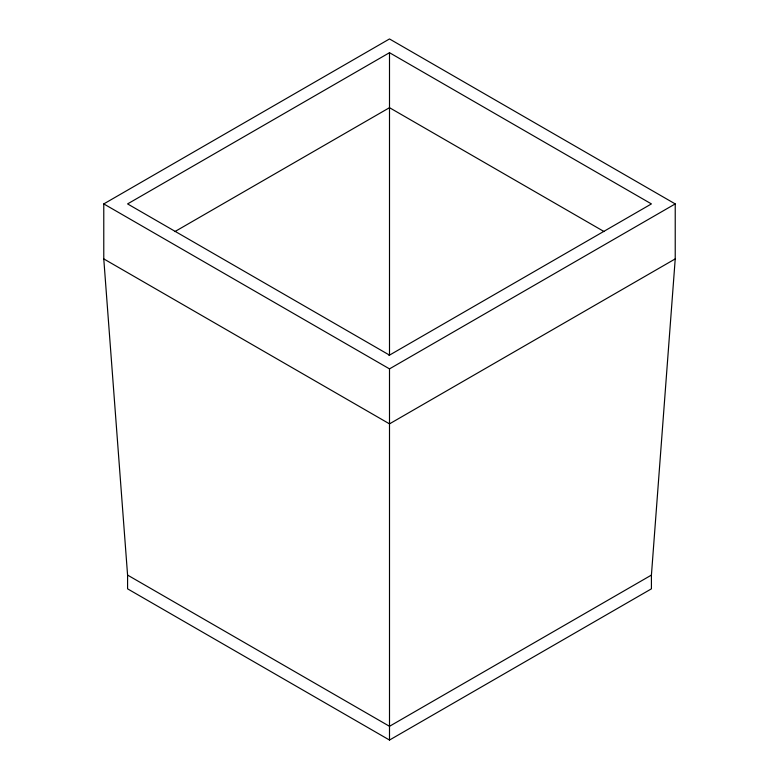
<?xml version="1.0" encoding="UTF-8"?>
<svg xmlns="http://www.w3.org/2000/svg" width="779" height="779" viewBox="0 0 779 779"><rect width="100%" height="100%" fill="white"/><g stroke="black" fill="none" stroke-linecap="round" stroke-linejoin="round"><path stroke-width="1.17" d="M651.419 575.087L675.227 258.901L675.227 203.913L389.5 38.95L103.773 203.913L103.773 258.901L127.581 575.087L127.581 588.836L389.5 740.05L651.419 588.836L651.419 575.087L389.5 726.301L127.581 575.087M389.5 52.699L127.581 203.913L389.5 355.127L389.5 52.699L651.419 203.913L388.984 355.428M174.915 231.577L389.5 107.687L604.085 231.577M103.773 203.913L389.5 368.876L675.227 203.913M675.227 258.901L389.5 423.864L103.773 258.901M389.5 368.876L389.5 740.05"/></g></svg>
